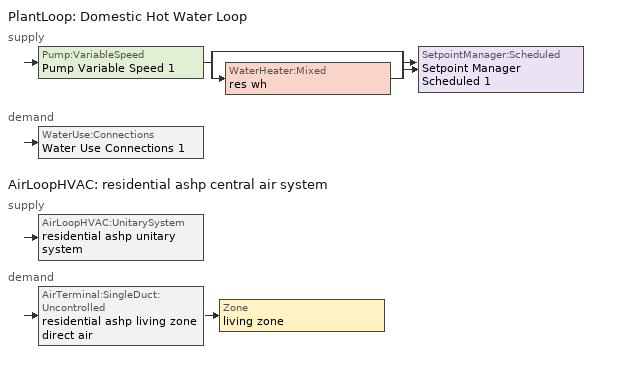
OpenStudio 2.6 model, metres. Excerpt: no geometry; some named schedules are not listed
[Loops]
PlantLoop 'Domestic Hot Water Loop'
 supply: Pump:VariableSpeed 'Pump Variable Speed 1' > split
  | bypass
  | WaterHeater:Mixed 'res wh'
  join > SetpointManager:Scheduled 'Setpoint Manager Scheduled 1'
 demand: WaterUse:Connections 'Water Use Connections 1'
AirLoopHVAC 'residential ashp central air system'
 supply: AirLoopHVAC:UnitarySystem 'residential ashp unitary system'
 demand: AirTerminal:SingleDuct:Uncontrolled 'residential ashp living zone direct air' > Zone 'living zone'
[Sizing:Zone] Zone Cooling Design Supply Air Temperature Input Method=SupplyAirTemperature; Zone Cooling Design Supply Air Temperature {C}=14; Zone Cooling Design Supply Air Temperature Difference {deltaC}=11.11; Zone Heating Design Supply Air Temperature Input Method=SupplyAirTemperature; Zone Heating Design Supply Air Temperature {C}=40; Zone Heating Design Supply Air Temperature Difference {deltaC}=11.11; Zone Cooling Design Supply Air Humidity Ratio {kg-H2O/kg-air}=0.0085; Zone Heating Design Supply Air Humidity Ratio {kg-H2O/kg-air}=0.008; Cooling Design Air Flow Method=DesignDay; Heating Design Air Flow Method=DesignDay; Account for Dedicated Outdoor Air System=No; Dedicated Outdoor Air System Control Strategy=NeutralSupplyAir; Dedicated Outdoor Air Low Setpoint Temperature for Design {C}=autosize; Dedicated Outdoor Air High Setpoint Temperature for Design {C}=autosize
living zone; unfinished attic zone; res ds_1 ret air zone
[Zone equipment]
living zone: residential ashp living zone direct air
[PlantLoop]
Domestic Hot Water Loop: Glycol Concentration=0; Maximum Loop Flow Rate {m3/s}=0.01; Plant Loop Volume {m3}=0.003; Load Distribution Scheme=Optimal
[Sizing:Plant]
Domestic Hot Water Loop: Loop Type=Heating; Design Loop Exit Temperature {C}=52.6667; Loop Design Temperature Difference {deltaC}=5.55556; Sizing Option=NonCoincident; Zone Timesteps in Averaging Window=1; Coincident Sizing Factor Mode=None
[Pump:VariableSpeed]
Pump Variable Speed 1: Rated Flow Rate {m3/s}=0.01; Rated Pump Head {Pa}=1; Rated Power Consumption {W}=0; Motor Efficiency=1; Fraction of Motor Inefficiencies to Fluid Stream=0; Coefficient 1 of the Part Load Performance Curve=0; Coefficient 2 of the Part Load Performance Curve=1; Coefficient 3 of the Part Load Performance Curve=0; Coefficient 4 of the Part Load Performance Curve=0; Pump Control Type=Intermittent; Skin Loss Radiative Fraction=0.5; Design Power Sizing Method=PowerPerFlowPerPressure; Design Electric Power per Unit Flow Rate {W/(m3/s)}=348701.1; Design Shaft Power per Unit Flow Rate per Unit Head {W-s/m3-Pa}=1.28205; Design Minimum Flow Rate Fraction=0
[SetpointManager:Scheduled]
Setpoint Manager Scheduled 1: Control Variable=Temperature; Schedule=dhw temp
[WaterHeater:Mixed]
res wh: Tank Volume {m3}=0.143846; Setpoint Temperature Schedule=WH Setpoint Temp; Deadband Temperature Difference {deltaC}=2; Maximum Temperature Limit {C}=99; Heater Control Type=Cycle; Heater Maximum Capacity {W}=11722.8; Heater Minimum Capacity {W}=0; Heater Fuel Type=NaturalGas; Heater Thermal Efficiency=0.773298; Off Cycle Parasitic Fuel Consumption Rate {W}=0; Off Cycle Parasitic Fuel Type=Electricity; Off Cycle Parasitic Heat Fraction to Tank=0; On Cycle Parasitic Fuel Consumption Rate {W}=0; On Cycle Parasitic Fuel Type=Electricity; On Cycle Parasitic Heat Fraction to Tank=0; Ambient Temperature Indicator=ThermalZone; Ambient Temperature Thermal Zone=living zone; Off Cycle Loss Coefficient to Ambient Temperature {W/K}=4.15693; Off Cycle Loss Fraction to Thermal Zone=0.64; On Cycle Loss Coefficient to Ambient Temperature {W/K}=4.15693; On Cycle Loss Fraction to Thermal Zone=1; Use Side Effectiveness=1; Source Side Effectiveness=1; Use Side Design Flow Rate {m3/s}=autosize; Source Side Design Flow Rate {m3/s}=autosize; Indirect Water Heating Recovery Time {hr}=1.5; Source Side Flow Control Mode=IndirectHeatPrimarySetpoint
[WaterUse:Connections]
Water Use Connections 1: Water Use Equipment Name 1=residential shower; Water Use Equipment Name 2=residential sink; Water Use Equipment Name 3=residential bath; Water Use Equipment Name 4=residential shower dist=0.0; Water Use Equipment Name 5=residential sink dist=0.0; Water Use Equipment Name 6=residential bath dist=0.0; Water Use Equipment Name 7=residential clothes washer; Water Use Equipment Name 8=residential dishwasher
[WaterUse:Equipment:Definition]
Name | Peak Flow Rate {m3/s} | Target Temperature Schedule
residential shower | 0.000274695 | residential shower temperature schedule
residential sink | 0.000212399 | residential sink temperature schedule
residential bath | 0.000429619 | residential bath temperature schedule
residential shower dist=0.0 | 0 | residential shower temperature schedule
residential sink dist=0.0 | 0 | residential sink temperature schedule
residential bath dist=0.0 | 0 | residential bath temperature schedule
residential clothes washer | 0.000697118 | residential clothes washer temperature schedule
residential dishwasher | 6.66818e-05 | residential dishwasher temperature schedule
[OtherEquipment:Definition] Design Level Calculation Method=EquipmentLevel
Name | Design Level {W} | Fraction Latent | Fraction Radiant | Fraction Lost
residential shower | 7899.46 | 0.487197 | 0 | 0
residential sink | 2132.88 | 0.312222 | 0 | 0
residential bath | 6337.27 | 0 | 0 | 0
res ds_1 sup s lk to lv equip; res ds_1 sup lat lk to lv equip; res ds_1 sup d cn to lv equip; res ds_1 sup d cn to ah equip; res ds_1 ret d cn to pl equip; res ds_1 ret d cn to ah equip; res ds_1 sup s lk to ah equip; res ds_1 sup lat lk to ah equip; res ds_1 ret s lk equip; res ds_1 ret lat lk equip | 0
[Coil:Heating:DX:SingleSpeed]
residential ashp heating coil: Availability Schedule=residential heating season; Rated Total Heating Capacity {W}=11991.1; Rated COP {W/W}=3.33368; Rated Air Flow Rate {m3/s}=0.61808; Rated Supply Fan Power Per Volume Flow Rate {W/(m3/s)}=773.391; Total Heating Capacity Function of Temperature Curve=HP_Heat-Cap-fT1; Total Heating Capacity Function of Flow Fraction Curve=HP_Heat-CAP-fFF1; Energy Input Ratio Function of Temperature Curve=HP_Heat-EIR-fT1; Energy Input Ratio Function of Flow Fraction Curve=HP_Heat-EIR-fFF1; Part Load Fraction Correlation Curve=HP_Heat-PLF-fPLR1; Defrost Energy Input Ratio Function of Temperature Curve=DefrostEIR; Minimum Outdoor Dry-Bulb Temperature for Compressor Operation {C}=-17.7778; Maximum Outdoor Dry-Bulb Temperature for Defrost Operation {C}=4.44444; Crankcase Heater Capacity {W}=20; Maximum Outdoor Dry-Bulb Temperature for Crankcase Heater Operation {C}=12.7778; Defrost Strategy=ReverseCycle; Defrost Control=OnDemand; Defrost Time Period Fraction=0.166667; Resistive Defrost Heater Capacity {W}=2000
[Coil:Heating:Electric]
residential ashp supp heater: Availability Schedule=residential heating season; Efficiency=1; Nominal Capacity {W}=20223.2
[Coil:Cooling:DX:SingleSpeed]
residential ashp cooling coil: Availability Schedule=residential cooling season; Rated Total Cooling Capacity {W}=11991.1; Rated Sensible Heat Ratio=0.740612; Rated COP {W/W}=4.07538; Rated Air Flow Rate {m3/s}=0.634332; Rated Evaporator Fan Power Per Volume Flow Rate {W/(m3/s)}=773.391; Total Cooling Capacity Function of Temperature Curve=Cool-Cap-fT1; Total Cooling Capacity Function of Flow Fraction Curve=Cool-Cap-fFF1; Energy Input Ratio Function of Temperature Curve=Cool-EIR-fT1; Energy Input Ratio Function of Flow Fraction Curve=Cool-EIR-fFF1; Part Load Fraction Correlation Curve=Cool-PLF-fPLR1; Nominal Time for Condensate Removal to Begin {s}=1000; Ratio of Initial Moisture Evaporation Rate and Steady State Latent Capacity=1.5; Maximum Cycling Rate {cycles/hr}=3; Latent Capacity Time Constant {s}=45; Condenser Type=AirCooled; Evaporative Condenser Effectiveness=0; Evaporative Condenser Air Flow Rate {m3/s}=Autosize; Evaporative Condenser Pump Rated Power Consumption {W}=Autosize; Crankcase Heater Capacity {W}=0; Maximum Outdoor Dry-Bulb Temperature for Crankcase Heater Operation {C}=0; Basin Heater Capacity {W/K}=0; Basin Heater Setpoint Temperature {C}=10
[Fan:OnOff]
residential ashp supply fan: Availability Schedule=Always On Discrete; Fan Efficiency=0.117562; Pressure Rise {Pa}=124.55; Maximum Flow Rate {m3/s}=0.802977; Motor Efficiency=1; Motor In Airstream Fraction=1; Fan Power Ratio Function of Speed Ratio Curve=Fan On Off Power Curve; Fan Efficiency Ratio Function of Speed Ratio Curve=Fan On Off Efficiency Curve
[AirLoopHVAC:UnitarySystem]
residential ashp unitary system: Control Type=Load; Controlling Zone or Thermostat Location=living zone; Dehumidification Control Type=None; Availability Schedule=Always On Discrete; Supply Fan=residential ashp supply fan; Fan Placement=BlowThrough; Supply Air Fan Operating Mode Schedule=Always Off Discrete; Heating Coil=residential ashp heating coil; DX Heating Coil Sizing Ratio=1; Cooling Coil=residential ashp cooling coil; Use DOAS DX Cooling Coil=No; DOAS DX Cooling Coil Leaving Minimum Air Temperature {C}=2; Latent Load Control=SensibleOnlyLoadControl; Supplemental Heating Coil=residential ashp supp heater; Supply Air Flow Rate Method During Cooling Operation=SupplyAirFlowRate; Supply Air Flow Rate During Cooling Operation {m3/s}=0.802973; Supply Air Flow Rate Method During Heating Operation=SupplyAirFlowRate; Supply Air Flow Rate During Heating Operation {m3/s}=0.609082; Supply Air Flow Rate When No Cooling or Heating is Required {m3/s}=0; Maximum Supply Air Temperature {C}=76.6667; Maximum Outdoor Dry-Bulb Temperature for Supplemental Heater Operation {C}=4.44444; Maximum Cycling Rate {cycles/hr}=2.5; Heat Pump Time Constant {s}=60; Fraction of On-Cycle Power Use=0.01; Heat Pump Fan Delay Time {s}=60; Ancilliary On-Cycle Electric Power {W}=0; Ancilliary Off-Cycle Electric Power {W}=0
[AirLoopHVAC]
residential ashp central air system: Availability Schedule=Always On Discrete; Design Supply Air Flow Rate {m3/s}=0.802973
[Sizing:System]
residential ashp central air system: Type of Load to Size On=Sensible; Design Outdoor Air Flow Rate {m3/s}=Autosize; Minimum System Air Flow Ratio=0.3; Preheat Design Temperature {C}=7; Preheat Design Humidity Ratio {kg-H2O/kg-Air}=0.008; Precool Design Temperature {C}=12.8; Precool Design Humidity Ratio {kg-H2O/kg-Air}=0.008; Central Cooling Design Supply Air Temperature {C}=12.8; Central Heating Design Supply Air Temperature {C}=16.7; Sizing Option=NonCoincident; 100% Outdoor Air in Cooling=Yes; 100% Outdoor Air in Heating=Yes; Central Cooling Design Supply Air Humidity Ratio {kg-H2O/kg-Air}=0.0085; Central Heating Design Supply Air Humidity Ratio {kg-H2O/kg-Air}=0.008; Cooling Design Air Flow Method=DesignDay; Cooling Design Air Flow Rate {m3/s}=0; Heating Design Air Flow Method=DesignDay; Heating Design Air Flow Rate {m3/s}=0; System Outdoor Air Method=ZoneSum; Zone Maximum Outdoor Air Fraction=1; Cooling Supply Air Flow Rate Per Floor Area {m3/s-m2}=0.00996765; Cooling Fraction of Autosized Cooling Supply Air Flow Rate=1; Cooling Supply Air Flow Rate Per Unit Cooling Capacity {m3/s-W}=3.94755e-05; Heating Supply Air Flow Rate Per Floor Area {m3/s-m2}=0.00996765; Heating Fraction of Autosized Heating Supply Air Flow Rate=1; Heating Fraction of Autosized Cooling Supply Air Flow Rate=1; Heating Supply Air Flow Rate Per Unit Heating Capacity {m3/s-W}=3.15882e-05; Cooling Design Capacity Method=CoolingDesignCapacity; Cooling Design Capacity {W}=autosize; Cooling Design Capacity Per Floor Area {W/m2}=234.7; Fraction of Autosized Cooling Design Capacity=1; Heating Design Capacity Method=HeatingDesignCapacity; Heating Design Capacity {W}=autosize; Heating Design Capacity Per Floor Area {W/m2}=157; Fraction of Autosized Heating Design Capacity=1; Central Cooling Capacity Control Method=OnOff
[AirTerminal:SingleDuct:Uncontrolled]
residential ashp living zone direct air: Availability Schedule=Always On Discrete; Maximum Air Flow Rate {m3/s}=0.802973
[ElectricEquipment:Definition] Design Level Calculation Method=EquipmentLevel
Name | Design Level {W} | Fraction Latent | Fraction Radiant | Fraction Lost
residential clothes washer | 7800.9 | 0 | 0.48 | 0.2
residential dishwasher | 8743.86 | 0.15 | 0.36 | 0.25
res infil_1 house fan; res infil_1 range fan; res infil_1 bath fan | 0 | 0 | 0 | 1
[EnergyManagementSystem:Sensor]
Name | Output Variable or Output Meter | Output Variable or Output Meter Index Key
res_nv_pb_s | Site Outdoor Air Barometric Pressure
res_af_vw_s | Site Wind Speed
res_nv_wt_s | Site Outdoor Air Humidity Ratio
res_af_1_tin_s | Zone Mean Air Temperature | living zone
res_af_1_tt_s | Zone Outdoor Air Drybulb Temperature | living zone
res_nv_1_nva_s | Schedule Value | res nv_1 avail schedule
res_nv_1_sp_s | Schedule Value | res nv_1 temp schedule
res_ds_1_win_s | Zone Mean Air Humidity Ratio | living zone
res_ds_1_ah_mfr_s | System Node Mass Flow Rate | Node 17
res_ds_1_fan_rtf_s | Fan Runtime Fraction | residential ashp supply fan
res_ds_1_ah_vfr_s | System Node Current Density Volume Flow Rate | Node 17
res_ds_1_ah_tt_s | System Node Temperature | Node 17
res_ds_1_ra_t_s | System Node Temperature | Node 20
res_ds_1_ah_wt_s | System Node Humidity Ratio | Node 17
res_ds_1_ra_w_s | System Node Humidity Ratio | Node 20
res_ds_1_ah_t_s | Zone Air Temperature | unfinished attic zone
res_ds_1_ah_w_s | Zone Mean Air Humidity Ratio | unfinished attic zone
res_infil_1_range_sch_s | Schedule Value | res mv_1 range exhaust schedule
res_infil_1_bath_sch_s | Schedule Value | res mv_1 bath exhaust schedule
res_infil_1_dryer_sch_s | Schedule Value | res mv_1 dryer exhaust schedule
res_infil_1_wh_sch_s | Schedule Value | Always On Discrete
[EnergyManagementSystem:Actuator]
Name | Actuated Component | Actuated Component Type | Actuated Component Control Type
res_nv_1_flow_act | res nv_1 flow | Zone Infiltration | Air Exchange Flow Rate
res_ds_1_sup_s_lk_to_lv_equip_act | res ds_1 sup s lk to lv equip | OtherEquipment | Power Level
res_ds_1_sup_lat_lk_to_lv_equip_act | res ds_1 sup lat lk to lv equip | OtherEquipment | Power Level
res_ds_1_sup_d_cn_to_lv_equip_act | res ds_1 sup d cn to lv equip | OtherEquipment | Power Level
res_ds_1_sup_d_cn_to_ah_equip_act | res ds_1 sup d cn to ah equip | OtherEquipment | Power Level
res_ds_1_ret_d_cn_to_pl_equip_act | res ds_1 ret d cn to pl equip | OtherEquipment | Power Level
res_ds_1_ret_d_cn_to_ah_equip_act | res ds_1 ret d cn to ah equip | OtherEquipment | Power Level
res_ds_1_sup_s_lk_to_ah_equip_act | res ds_1 sup s lk to ah equip | OtherEquipment | Power Level
res_ds_1_sup_lat_lk_to_ah_equip_act | res ds_1 sup lat lk to ah equip | OtherEquipment | Power Level
res_ds_1_ret_s_lk_equip_act | res ds_1 ret s lk equip | OtherEquipment | Power Level
res_ds_1_ret_lat_lk_equip_act | res ds_1 ret lat lk equip | OtherEquipment | Power Level
res_ds_1_ah_to_liv_mix_act | res ds_1 ah to liv mix | ZoneMixing | Air Exchange Flow Rate
res_ds_1_liv_to_ah_mix_act | res ds_1 liv to ah mix | ZoneMixing | Air Exchange Flow Rate
res_infil_1_house_fan_act | res infil_1 house fan | ElectricEquipment | Electric Power Level
res_infil_1_range_fan_act | res infil_1 range fan | ElectricEquipment | Electric Power Level
res_infil_1_bath_fan_act | res infil_1 bath fan | ElectricEquipment | Electric Power Level
res_infil_1_flow_act | res infil_1 flow | Zone Infiltration | Air Exchange Flow Rate
[EnergyManagementSystem:Program]
res_nv_1_program: Set Tdiff = res_af_1_tin_s-res_af_1_tt_s; Set dT = (@Abs Tdiff); Set pt = (@RhFnTdbWPb res_af_1_tt_s res_nv_wt_s res_nv_pb_s); Set NVA = 14055.036266469195; Set Cs = 0.00017926040778923255; Set Cw = 8.70903777141566e-05; Set MNV = 2.5170530303999974; Set MHR = 0.0115; Set MRH = 0.7; Set temp1 = (res_nv_1_nva_s*NVA); Set SGNV = temp1*((((Cs*dT)+(Cw*(res_af_vw_s^2)))^0.5)/1000); If (res_nv_wt_s<MHR) && (pt<MRH) && (res_af_1_tin_s>res_nv_1_sp_s); Set temp2 = (res_af_1_tin_s-res_nv_1_sp_s); Set NVadj1 = temp2/(res_af_1_tin_s-res_af_1_tt_s); Set NVadj2 = (@Min NVadj1 1); Set NVadj3 = (@Max NVadj2 0); Set NVadj = SGNV*NVadj3; Set res_nv_1_flow_act = (@Min NVadj MNV); Else; Set res_nv_1_flow_act = 0; EndIf
res_ds_1_program: Set res_ds_1_ah_mfr = res_ds_1_ah_mfr_s; Set res_ds_1_fan_rtf = res_ds_1_fan_rtf_s; Set res_ds_1_ah_vfr = res_ds_1_ah_vfr_s; Set res_ds_1_ah_tt = res_ds_1_ah_tt_s; Set res_ds_1_ah_wt = res_ds_1_ah_wt_s; Set res_ds_1_ra_t = res_ds_1_ra_t_s; Set res_ds_1_ra_w = res_ds_1_ra_w_s; Set res_ds_1_ah_t = res_ds_1_ah_t_s; Set res_ds_1_ah_w = res_ds_1_ah_w_s; Run res_ds_1_lk_subrout; Set res_ds_1_sup_s_lk_to_lv_equip_act = res_ds_1_sup_s_lk_to_lv; Set res_ds_1_sup_lat_lk_to_lv_equip_act = res_ds_1_sup_lat_lk_to_lv; Set res_ds_1_sup_d_cn_to_lv_equip_act = res_ds_1_sup_d_cn_to_lv; Set res_ds_1_sup_d_cn_to_ah_equip_act = res_ds_1_sup_d_cn_to_ah; Set res_ds_1_sup_s_lk_to_ah_equip_act = res_ds_1_sup_s_lk_to_ah; Set res_ds_1_sup_lat_lk_to_ah_equip_act = res_ds_1_sup_lat_lk_to_ah; Set res_ds_1_ret_s_lk_equip_act = res_ds_1_ret_s_lk; Set res_ds_1_ret_lat_lk_equip_act = res_ds_1_ret_lat_lk; Set res_ds_1_ret_d_cn_to_pl_equip_act = res_ds_1_ret_d_cn_to_pl; Set res_ds_1_ret_d_cn_to_ah_equip_act = res_ds_1_ret_d_cn_to_ah; Set res_ds_1_liv_to_ah_mix_act = res_ds_1_ah_to_liv; Set res_ds_1_liv_to_ah_mix_act = res_ds_1_liv_to_ah
res_infil_1_program: Set p_m = 0.14; Set p_s = 0.22; Set s_m = 270; Set s_s = 370; Set z_m = 9.99744; Set z_s = 4.8768; Set f_t = (((s_m/z_m)^p_m)*((z_s/s_s)^p_s)); Set Tdiff = res_af_1_tin_s-res_af_1_tt_s; Set dT = @Abs Tdiff; Set c = 0.0697; Set Cs = 0.0749; Set Cw = 0.1406; Set n = 0.67; Set sft = (f_t*0.5); Set temp1 = ((c*Cw)*((sft*res_af_vw_s)^(2*n)))^2; Set Qn = (((c*Cs*(dT^n))^2)+temp1)^0.5; Set Tdiff = res_af_1_tin_s-res_af_1_tt_s; Set dT = @Abs Tdiff; Set QWHV = res_infil_1_wh_sch_s*0.0236; Set Qrange = res_infil_1_range_sch_s*0.0472; Set Qdryer = res_infil_1_dryer_sch_s*0.0472; Set Qbath = res_infil_1_bath_sch_s*0.0472; Set QhpwhOut = 0; Set QhpwhIn = 0; Set QductsOut = res_ds_1_lk_ret_fan_equiv; Set QductsIn = res_ds_1_lk_sup_fan_equiv; Set Qout = QWHV+Qrange+Qbath+Qdryer+QhpwhOut+QductsOut; Set Qin = QhpwhIn+QductsIn; Set Qu = (@Abs (Qout-Qin)); Set Qb = (@Min Qout Qin); Set faneff_wh = 0.9438948864000002; Set res_infil_1_house_fan_act = (QWHV*300)/faneff_wh; Set faneff_sp = 0.4719474432000001; Set res_infil_1_range_fan_act = (Qrange*300)/faneff_sp; Set res_infil_1_bath_fan_act = (Qbath*300)/faneff_sp; Set Q_acctd_for_elsewhere = QhpwhOut+QhpwhIn+QductsOut+QductsIn; Set res_infil_1_flow_act = (((Qu^2)+(Qn^2))^0.5)-Q_acctd_for_elsewhere; Set res_infil_1_flow_act = (@Max res_infil_1_flow_act 0)
[AirLoopHVAC:ReturnPlenum]
Air Loop HVAC Return Plenum 1: ThermalZone=res ds_1 ret air zone
[EnergyManagementSystem:Subroutine]
res_ds_1_lk_subrout: Set f_sup = 0.13696338696303695; Set f_ret = 0.10009990009990012; Set f_OA = 0.03686348686313683; Set oafrate = f_OA * res_ds_1_ah_vfr; Set suplkfrate = f_sup * res_ds_1_ah_vfr; Set retlkfrate = f_ret * res_ds_1_ah_vfr; Set res_ds_1_ah_to_liv = (@Abs (suplkfrate-retlkfrate-oafrate)); Set res_ds_1_liv_to_ah = 0; Set res_ds_1_lk_sup_fan_equiv = 0; Set res_ds_1_lk_ret_fan_equiv = oafrate; If res_ds_1_ah_mfr>0; Set h_SA = (@HFnTdbW res_ds_1_ah_tt res_ds_1_ah_wt); Set h_AHZone = (@HFnTdbW res_ds_1_ah_t res_ds_1_ah_w); Set h_RA = (@HFnTdbW res_ds_1_ra_t res_ds_1_ra_w); Set h_fg = (@HfgAirFnWTdb res_ds_1_ah_wt res_ds_1_ah_tt); Set SALeakageQtot = f_sup * res_ds_1_ah_mfr*(h_RA - h_SA); Set temp1 = h_fg*(res_ds_1_ra_w-res_ds_1_ah_wt); Set res_ds_1_sup_lat_lk_to_lv = f_sup*res_ds_1_ah_mfr*temp1; Set res_ds_1_sup_s_lk_to_lv = SALeakageQtot-res_ds_1_sup_lat_lk_to_lv; Set eTm = (res_ds_1_fan_rtf/(res_ds_1_ah_mfr*1006.0))*80.676; Set eTm = 0-eTm; Set temp4 = res_ds_1_ah_t; Set tsup = temp4+((res_ds_1_ah_tt-res_ds_1_ah_t)*(@Exp eTm)); Set temp5 = tsup-res_ds_1_ah_tt; Set res_ds_1_sup_d_cn_to_lv = res_ds_1_ah_mfr*1006.0*temp5; Set res_ds_1_sup_d_cn_to_ah = 0-res_ds_1_sup_d_cn_to_lv; Set eTm = (res_ds_1_fan_rtf/(res_ds_1_ah_mfr*1006.0))*74.471; Set eTm = 0-eTm; Set temp6 = res_ds_1_ah_t; Set tret = temp6+((res_ds_1_ra_t-res_ds_1_ah_t)*(@Exp eTm)); Set temp7 = tret-res_ds_1_ra_t; Set res_ds_1_ret_d_cn_to_pl = res_ds_1_ah_mfr*1006.0*temp7; Set res_ds_1_ret_d_cn_to_ah = 0-res_ds_1_ret_d_cn_to_pl; Set res_ds_1_ret_lat_lk = 0; Set temp2 = (res_ds_1_ah_t-res_ds_1_ra_t); Set res_ds_1_ret_s_lk = f_ret*res_ds_1_ah_mfr*1006.0*temp2; Set QtotLeakToAHZn = f_sup*res_ds_1_ah_mfr*(h_SA-h_AHZone); Set temp3 = (res_ds_1_ah_wt-res_ds_1_ah_w); Set res_ds_1_sup_lat_lk_to_ah = f_sup*res_ds_1_ah_mfr*h_fg*temp3; Set res_ds_1_sup_s_lk_to_ah = QtotLeakToAHZn-res_ds_1_sup_lat_lk_to_ah; Else; Set res_ds_1_sup_lat_lk_to_lv = 0; Set res_ds_1_sup_s_lk_to_lv = 0; Set res_ds_1_sup_d_cn_to_lv = 0; Set res_ds_1_sup_d_cn_to_ah = 0; Set res_ds_1_ret_d_cn_to_pl = 0; Set res_ds_1_ret_d_cn_to_ah = 0; Set res_ds_1_ret_lat_lk = 0; Set res_ds_1_ret_s_lk = 0; Set res_ds_1_sup_lat_lk_to_ah = 0; Set res_ds_1_sup_s_lk_to_ah = 0; EndIf
[EnergyManagementSystem:ProgramCallingManager]
res af_1 program calling manager: BeginTimestepBeforePredictor; res_infil_1_program; res_nv_1_program
res ds_1 program calling manager: EndOfSystemTimestepAfterHVACReporting; res_ds_1_program
[ElectricLoadCenter:Distribution]
residential photovoltaics elec load center dist: Inverter=residential photovoltaics inverter
[Generator:PVWatts]
residential photovoltaics generator: DC System Capacity {W}=2500; Module Type=Standard; System Losses=0.14; Tilt Angle {deg}=26.5651; Azimuth Angle {deg}=180
[ElectricLoadCenter:Inverter:PVWatts]
residential photovoltaics inverter: Inverter Efficiency=0.96
[Schedule:Ruleset]
Name | Default Day Schedule
residential heating season | Schedule Day 8
residential cooling season | Schedule Day 11
res nv_1 temp schedule | Schedule Day 19
res nv_1 avail schedule | Schedule Day 20
res mv_1 range exhaust schedule | Schedule Day 21
res mv_1 bath exhaust schedule | Schedule Day 22
res mv_1 dryer exhaust schedule | Schedule Day 23
[Schedule:Day]
Schedule Day 8; Schedule Day 11; Schedule Day 19; Schedule Day 20; Schedule Day 21; Schedule Day 22; Schedule Day 23: 24, 0, 0
residential heating season allday1; residential heating season allday2; residential heating season allday3; residential heating season allday4; residential heating season allday5; residential heating season allday6; residential heating season allday7; residential heating season allday8; residential heating season allday9; residential heating season allday10; residential heating season allday11; residential heating season allday12; residential cooling season allday1; residential cooling season allday2; residential cooling season allday3; residential cooling season allday4; residential cooling season allday5; residential cooling season allday6; residential cooling season allday7; residential cooling season allday8; residential cooling season allday9; residential cooling season allday10; residential cooling season allday11; residential cooling season allday12: 24, 0, 1
[Schedule:Rule] Apply Monday=Yes; Apply Wednesday=Yes; Apply Friday=Yes
residential heating season allday ruleset1: Schedule Ruleset=residential heating season; Rule Order=11; Day Schedule=residential heating season allday1; Apply Sunday=Yes; Apply Tuesday=Yes; Apply Thursday=Yes; Apply Saturday=Yes; Date Specification Type=DateRange; Start Month=1; Start Day=1; End Month=1; End Day=31
residential heating season allday ruleset2: Schedule Ruleset=residential heating season; Rule Order=10; Day Schedule=residential heating season allday2; Apply Sunday=Yes; Apply Tuesday=Yes; Apply Thursday=Yes; Apply Saturday=Yes; Date Specification Type=DateRange; Start Month=2; Start Day=1; End Month=2; End Day=28
residential heating season allday ruleset3: Schedule Ruleset=residential heating season; Rule Order=9; Day Schedule=residential heating season allday3; Apply Sunday=Yes; Apply Tuesday=Yes; Apply Thursday=Yes; Apply Saturday=Yes; Date Specification Type=DateRange; Start Month=3; Start Day=1; End Month=3; End Day=31
residential heating season allday ruleset4: Schedule Ruleset=residential heating season; Rule Order=8; Day Schedule=residential heating season allday4; Apply Sunday=Yes; Apply Tuesday=Yes; Apply Thursday=Yes; Apply Saturday=Yes; Date Specification Type=DateRange; Start Month=4; Start Day=1; End Month=4; End Day=30
residential heating season allday ruleset5: Schedule Ruleset=residential heating season; Rule Order=7; Day Schedule=residential heating season allday5; Apply Sunday=Yes; Apply Tuesday=Yes; Apply Thursday=Yes; Apply Saturday=Yes; Date Specification Type=DateRange; Start Month=5; Start Day=1; End Month=5; End Day=31
residential heating season allday ruleset6: Schedule Ruleset=residential heating season; Rule Order=6; Day Schedule=residential heating season allday6; Apply Sunday=Yes; Apply Tuesday=Yes; Apply Thursday=Yes; Apply Saturday=Yes; Date Specification Type=DateRange; Start Month=6; Start Day=1; End Month=6; End Day=30
residential heating season allday ruleset7: Schedule Ruleset=residential heating season; Rule Order=5; Day Schedule=residential heating season allday7; Apply Sunday=Yes; Apply Tuesday=Yes; Apply Thursday=Yes; Apply Saturday=Yes; Date Specification Type=DateRange; Start Month=7; Start Day=1; End Month=7; End Day=31
residential heating season allday ruleset8: Schedule Ruleset=residential heating season; Rule Order=4; Day Schedule=residential heating season allday8; Apply Sunday=Yes; Apply Tuesday=Yes; Apply Thursday=Yes; Apply Saturday=Yes; Date Specification Type=DateRange; Start Month=8; Start Day=1; End Month=8; End Day=31
residential heating season allday ruleset9: Schedule Ruleset=residential heating season; Rule Order=3; Day Schedule=residential heating season allday9; Apply Sunday=Yes; Apply Tuesday=Yes; Apply Thursday=Yes; Apply Saturday=Yes; Date Specification Type=DateRange; Start Month=9; Start Day=1; End Month=9; End Day=30
residential heating season allday ruleset10: Schedule Ruleset=residential heating season; Rule Order=2; Day Schedule=residential heating season allday10; Apply Sunday=Yes; Apply Tuesday=Yes; Apply Thursday=Yes; Apply Saturday=Yes; Date Specification Type=DateRange; Start Month=10; Start Day=1; End Month=10; End Day=31
residential heating season allday ruleset11: Schedule Ruleset=residential heating season; Rule Order=1; Day Schedule=residential heating season allday11; Apply Sunday=Yes; Apply Tuesday=Yes; Apply Thursday=Yes; Apply Saturday=Yes; Date Specification Type=DateRange; Start Month=11; Start Day=1; End Month=11; End Day=30
residential heating season allday ruleset12: Schedule Ruleset=residential heating season; Rule Order=0; Day Schedule=residential heating season allday12; Apply Sunday=Yes; Apply Tuesday=Yes; Apply Thursday=Yes; Apply Saturday=Yes; Date Specification Type=DateRange; Start Month=12; Start Day=1; End Month=12; End Day=31
residential cooling season allday ruleset1: Schedule Ruleset=residential cooling season; Rule Order=11; Day Schedule=residential cooling season allday1; Apply Sunday=Yes; Apply Tuesday=Yes; Apply Thursday=Yes; Apply Saturday=Yes; Date Specification Type=DateRange; Start Month=1; Start Day=1; End Month=1; End Day=31
residential cooling season allday ruleset2: Schedule Ruleset=residential cooling season; Rule Order=10; Day Schedule=residential cooling season allday2; Apply Sunday=Yes; Apply Tuesday=Yes; Apply Thursday=Yes; Apply Saturday=Yes; Date Specification Type=DateRange; Start Month=2; Start Day=1; End Month=2; End Day=28
residential cooling season allday ruleset3: Schedule Ruleset=residential cooling season; Rule Order=9; Day Schedule=residential cooling season allday3; Apply Sunday=Yes; Apply Tuesday=Yes; Apply Thursday=Yes; Apply Saturday=Yes; Date Specification Type=DateRange; Start Month=3; Start Day=1; End Month=3; End Day=31
residential cooling season allday ruleset4: Schedule Ruleset=residential cooling season; Rule Order=8; Day Schedule=residential cooling season allday4; Apply Sunday=Yes; Apply Tuesday=Yes; Apply Thursday=Yes; Apply Saturday=Yes; Date Specification Type=DateRange; Start Month=4; Start Day=1; End Month=4; End Day=30
residential cooling season allday ruleset5: Schedule Ruleset=residential cooling season; Rule Order=7; Day Schedule=residential cooling season allday5; Apply Sunday=Yes; Apply Tuesday=Yes; Apply Thursday=Yes; Apply Saturday=Yes; Date Specification Type=DateRange; Start Month=5; Start Day=1; End Month=5; End Day=31
residential cooling season allday ruleset6: Schedule Ruleset=residential cooling season; Rule Order=6; Day Schedule=residential cooling season allday6; Apply Sunday=Yes; Apply Tuesday=Yes; Apply Thursday=Yes; Apply Saturday=Yes; Date Specification Type=DateRange; Start Month=6; Start Day=1; End Month=6; End Day=30
residential cooling season allday ruleset7: Schedule Ruleset=residential cooling season; Rule Order=5; Day Schedule=residential cooling season allday7; Apply Sunday=Yes; Apply Tuesday=Yes; Apply Thursday=Yes; Apply Saturday=Yes; Date Specification Type=DateRange; Start Month=7; Start Day=1; End Month=7; End Day=31
residential cooling season allday ruleset8: Schedule Ruleset=residential cooling season; Rule Order=4; Day Schedule=residential cooling season allday8; Apply Sunday=Yes; Apply Tuesday=Yes; Apply Thursday=Yes; Apply Saturday=Yes; Date Specification Type=DateRange; Start Month=8; Start Day=1; End Month=8; End Day=31
residential cooling season allday ruleset9: Schedule Ruleset=residential cooling season; Rule Order=3; Day Schedule=residential cooling season allday9; Apply Sunday=Yes; Apply Tuesday=Yes; Apply Thursday=Yes; Apply Saturday=Yes; Date Specification Type=DateRange; Start Month=9; Start Day=1; End Month=9; End Day=30
residential cooling season allday ruleset10: Schedule Ruleset=residential cooling season; Rule Order=2; Day Schedule=residential cooling season allday10; Apply Sunday=Yes; Apply Tuesday=Yes; Apply Thursday=Yes; Apply Saturday=Yes; Date Specification Type=DateRange; Start Month=10; Start Day=1; End Month=10; End Day=31
residential cooling season allday ruleset11: Schedule Ruleset=residential cooling season; Rule Order=1; Day Schedule=residential cooling season allday11; Apply Sunday=Yes; Apply Tuesday=Yes; Apply Thursday=Yes; Apply Saturday=Yes; Date Specification Type=DateRange; Start Month=11; Start Day=1; End Month=11; End Day=30
residential cooling season allday ruleset12: Schedule Ruleset=residential cooling season; Rule Order=0; Day Schedule=residential cooling season allday12; Apply Sunday=Yes; Apply Tuesday=Yes; Apply Thursday=Yes; Apply Saturday=Yes; Date Specification Type=DateRange; Start Month=12; Start Day=1; End Month=12; End Day=31
res nv_1 temp schedule allday ruleset1: Schedule Ruleset=res nv_1 temp schedule; Rule Order=11; Day Schedule=res nv_1 temp schedule allday1; Apply Sunday=Yes; Apply Tuesday=Yes; Apply Thursday=Yes; Apply Saturday=Yes; Date Specification Type=DateRange; Start Month=1; Start Day=1; End Month=1; End Day=31
res nv_1 temp schedule allday ruleset2: Schedule Ruleset=res nv_1 temp schedule; Rule Order=10; Day Schedule=res nv_1 temp schedule allday2; Apply Sunday=Yes; Apply Tuesday=Yes; Apply Thursday=Yes; Apply Saturday=Yes; Date Specification Type=DateRange; Start Month=2; Start Day=1; End Month=2; End Day=28
res nv_1 temp schedule allday ruleset3: Schedule Ruleset=res nv_1 temp schedule; Rule Order=9; Day Schedule=res nv_1 temp schedule allday3; Apply Sunday=Yes; Apply Tuesday=Yes; Apply Thursday=Yes; Apply Saturday=Yes; Date Specification Type=DateRange; Start Month=3; Start Day=1; End Month=3; End Day=31
res nv_1 temp schedule allday ruleset4: Schedule Ruleset=res nv_1 temp schedule; Rule Order=8; Day Schedule=res nv_1 temp schedule allday4; Apply Sunday=Yes; Apply Tuesday=Yes; Apply Thursday=Yes; Apply Saturday=Yes; Date Specification Type=DateRange; Start Month=4; Start Day=1; End Month=4; End Day=30
res nv_1 temp schedule allday ruleset5: Schedule Ruleset=res nv_1 temp schedule; Rule Order=7; Day Schedule=res nv_1 temp schedule allday5; Apply Sunday=Yes; Apply Tuesday=Yes; Apply Thursday=Yes; Apply Saturday=Yes; Date Specification Type=DateRange; Start Month=5; Start Day=1; End Month=5; End Day=31
res nv_1 temp schedule allday ruleset6: Schedule Ruleset=res nv_1 temp schedule; Rule Order=6; Day Schedule=res nv_1 temp schedule allday6; Apply Sunday=Yes; Apply Tuesday=Yes; Apply Thursday=Yes; Apply Saturday=Yes; Date Specification Type=DateRange; Start Month=6; Start Day=1; End Month=6; End Day=30
res nv_1 temp schedule allday ruleset7: Schedule Ruleset=res nv_1 temp schedule; Rule Order=5; Day Schedule=res nv_1 temp schedule allday7; Apply Sunday=Yes; Apply Tuesday=Yes; Apply Thursday=Yes; Apply Saturday=Yes; Date Specification Type=DateRange; Start Month=7; Start Day=1; End Month=7; End Day=31
res nv_1 temp schedule allday ruleset8: Schedule Ruleset=res nv_1 temp schedule; Rule Order=4; Day Schedule=res nv_1 temp schedule allday8; Apply Sunday=Yes; Apply Tuesday=Yes; Apply Thursday=Yes; Apply Saturday=Yes; Date Specification Type=DateRange; Start Month=8; Start Day=1; End Month=8; End Day=31
res nv_1 temp schedule allday ruleset9: Schedule Ruleset=res nv_1 temp schedule; Rule Order=3; Day Schedule=res nv_1 temp schedule allday9; Apply Sunday=Yes; Apply Tuesday=Yes; Apply Thursday=Yes; Apply Saturday=Yes; Date Specification Type=DateRange; Start Month=9; Start Day=1; End Month=9; End Day=30
res nv_1 temp schedule allday ruleset10: Schedule Ruleset=res nv_1 temp schedule; Rule Order=2; Day Schedule=res nv_1 temp schedule allday10; Apply Sunday=Yes; Apply Tuesday=Yes; Apply Thursday=Yes; Apply Saturday=Yes; Date Specification Type=DateRange; Start Month=10; Start Day=1; End Month=10; End Day=31
res nv_1 temp schedule allday ruleset11: Schedule Ruleset=res nv_1 temp schedule; Rule Order=1; Day Schedule=res nv_1 temp schedule allday11; Apply Sunday=Yes; Apply Tuesday=Yes; Apply Thursday=Yes; Apply Saturday=Yes; Date Specification Type=DateRange; Start Month=11; Start Day=1; End Month=11; End Day=30
res nv_1 temp schedule allday ruleset12: Schedule Ruleset=res nv_1 temp schedule; Rule Order=0; Day Schedule=res nv_1 temp schedule allday12; Apply Sunday=Yes; Apply Tuesday=Yes; Apply Thursday=Yes; Apply Saturday=Yes; Date Specification Type=DateRange; Start Month=12; Start Day=1; End Month=12; End Day=31
res nv_1 availability schedule allday ruleset1 on: Schedule Ruleset=res nv_1 avail schedule; Rule Order=11; Day Schedule=res nv_1 availability schedule allday1 on; Date Specification Type=DateRange; Start Month=1; Start Day=1; End Month=1; End Day=31
res nv_1 availability schedule allday ruleset2 on: Schedule Ruleset=res nv_1 avail schedule; Rule Order=10; Day Schedule=res nv_1 availability schedule allday1 on 1; Date Specification Type=DateRange; Start Month=2; Start Day=1; End Month=2; End Day=28
res nv_1 availability schedule allday ruleset3 on: Schedule Ruleset=res nv_1 avail schedule; Rule Order=9; Day Schedule=res nv_1 availability schedule allday1 on 2; Date Specification Type=DateRange; Start Month=3; Start Day=1; End Month=3; End Day=31
res nv_1 availability schedule allday ruleset4 on: Schedule Ruleset=res nv_1 avail schedule; Rule Order=8; Day Schedule=res nv_1 availability schedule allday1 on 3; Date Specification Type=DateRange; Start Month=4; Start Day=1; End Month=4; End Day=30
res nv_1 availability schedule allday ruleset5 on: Schedule Ruleset=res nv_1 avail schedule; Rule Order=7; Day Schedule=res nv_1 availability schedule allday1 on 4; Date Specification Type=DateRange; Start Month=5; Start Day=1; End Month=5; End Day=31
res nv_1 availability schedule allday ruleset6 on: Schedule Ruleset=res nv_1 avail schedule; Rule Order=6; Day Schedule=res nv_1 availability schedule allday1 on 5; Date Specification Type=DateRange; Start Month=6; Start Day=1; End Month=6; End Day=30
res nv_1 availability schedule allday ruleset7 on: Schedule Ruleset=res nv_1 avail schedule; Rule Order=5; Day Schedule=res nv_1 availability schedule allday1 on 6; Date Specification Type=DateRange; Start Month=7; Start Day=1; End Month=7; End Day=31
res nv_1 availability schedule allday ruleset8 on: Schedule Ruleset=res nv_1 avail schedule; Rule Order=4; Day Schedule=res nv_1 availability schedule allday1 on 7; Date Specification Type=DateRange; Start Month=8; Start Day=1; End Month=8; End Day=31
res nv_1 availability schedule allday ruleset9 on: Schedule Ruleset=res nv_1 avail schedule; Rule Order=3; Day Schedule=res nv_1 availability schedule allday1 on 8; Date Specification Type=DateRange; Start Month=9; Start Day=1; End Month=9; End Day=30
res nv_1 availability schedule allday ruleset10 on: Schedule Ruleset=res nv_1 avail schedule; Rule Order=2; Day Schedule=res nv_1 availability schedule allday1 on 9; Date Specification Type=DateRange; Start Month=10; Start Day=1; End Month=10; End Day=31
res nv_1 availability schedule allday ruleset11 on: Schedule Ruleset=res nv_1 avail schedule; Rule Order=1; Day Schedule=res nv_1 availability schedule allday1 on 10; Date Specification Type=DateRange; Start Month=11; Start Day=1; End Month=11; End Day=30
res nv_1 availability schedule allday ruleset12 on: Schedule Ruleset=res nv_1 avail schedule; Rule Order=0; Day Schedule=res nv_1 availability schedule allday1 on 11; Date Specification Type=DateRange; Start Month=12; Start Day=1; End Month=12; End Day=31
res mv_1 range exhaust schedule allday ruleset1: Schedule Ruleset=res mv_1 range exhaust schedule; Rule Order=11; Day Schedule=res mv_1 range exhaust schedule allday1; Apply Sunday=Yes; Apply Tuesday=Yes; Apply Thursday=Yes; Apply Saturday=Yes; Date Specification Type=DateRange; Start Month=1; Start Day=1; End Month=1; End Day=31
res mv_1 range exhaust schedule allday ruleset2: Schedule Ruleset=res mv_1 range exhaust schedule; Rule Order=10; Day Schedule=res mv_1 range exhaust schedule allday2; Apply Sunday=Yes; Apply Tuesday=Yes; Apply Thursday=Yes; Apply Saturday=Yes; Date Specification Type=DateRange; Start Month=2; Start Day=1; End Month=2; End Day=28
res mv_1 range exhaust schedule allday ruleset3: Schedule Ruleset=res mv_1 range exhaust schedule; Rule Order=9; Day Schedule=res mv_1 range exhaust schedule allday3; Apply Sunday=Yes; Apply Tuesday=Yes; Apply Thursday=Yes; Apply Saturday=Yes; Date Specification Type=DateRange; Start Month=3; Start Day=1; End Month=3; End Day=31
res mv_1 range exhaust schedule allday ruleset4: Schedule Ruleset=res mv_1 range exhaust schedule; Rule Order=8; Day Schedule=res mv_1 range exhaust schedule allday4; Apply Sunday=Yes; Apply Tuesday=Yes; Apply Thursday=Yes; Apply Saturday=Yes; Date Specification Type=DateRange; Start Month=4; Start Day=1; End Month=4; End Day=30
res mv_1 range exhaust schedule allday ruleset5: Schedule Ruleset=res mv_1 range exhaust schedule; Rule Order=7; Day Schedule=res mv_1 range exhaust schedule allday5; Apply Sunday=Yes; Apply Tuesday=Yes; Apply Thursday=Yes; Apply Saturday=Yes; Date Specification Type=DateRange; Start Month=5; Start Day=1; End Month=5; End Day=31
res mv_1 range exhaust schedule allday ruleset6: Schedule Ruleset=res mv_1 range exhaust schedule; Rule Order=6; Day Schedule=res mv_1 range exhaust schedule allday6; Apply Sunday=Yes; Apply Tuesday=Yes; Apply Thursday=Yes; Apply Saturday=Yes; Date Specification Type=DateRange; Start Month=6; Start Day=1; End Month=6; End Day=30
res mv_1 range exhaust schedule allday ruleset7: Schedule Ruleset=res mv_1 range exhaust schedule; Rule Order=5; Day Schedule=res mv_1 range exhaust schedule allday7; Apply Sunday=Yes; Apply Tuesday=Yes; Apply Thursday=Yes; Apply Saturday=Yes; Date Specification Type=DateRange; Start Month=7; Start Day=1; End Month=7; End Day=31
res mv_1 range exhaust schedule allday ruleset8: Schedule Ruleset=res mv_1 range exhaust schedule; Rule Order=4; Day Schedule=res mv_1 range exhaust schedule allday8; Apply Sunday=Yes; Apply Tuesday=Yes; Apply Thursday=Yes; Apply Saturday=Yes; Date Specification Type=DateRange; Start Month=8; Start Day=1; End Month=8; End Day=31
res mv_1 range exhaust schedule allday ruleset9: Schedule Ruleset=res mv_1 range exhaust schedule; Rule Order=3; Day Schedule=res mv_1 range exhaust schedule allday9; Apply Sunday=Yes; Apply Tuesday=Yes; Apply Thursday=Yes; Apply Saturday=Yes; Date Specification Type=DateRange; Start Month=9; Start Day=1; End Month=9; End Day=30
res mv_1 range exhaust schedule allday ruleset10: Schedule Ruleset=res mv_1 range exhaust schedule; Rule Order=2; Day Schedule=res mv_1 range exhaust schedule allday10; Apply Sunday=Yes; Apply Tuesday=Yes; Apply Thursday=Yes; Apply Saturday=Yes; Date Specification Type=DateRange; Start Month=10; Start Day=1; End Month=10; End Day=31
res mv_1 range exhaust schedule allday ruleset11: Schedule Ruleset=res mv_1 range exhaust schedule; Rule Order=1; Day Schedule=res mv_1 range exhaust schedule allday11; Apply Sunday=Yes; Apply Tuesday=Yes; Apply Thursday=Yes; Apply Saturday=Yes; Date Specification Type=DateRange; Start Month=11; Start Day=1; End Month=11; End Day=30
res mv_1 range exhaust schedule allday ruleset12: Schedule Ruleset=res mv_1 range exhaust schedule; Rule Order=0; Day Schedule=res mv_1 range exhaust schedule allday12; Apply Sunday=Yes; Apply Tuesday=Yes; Apply Thursday=Yes; Apply Saturday=Yes; Date Specification Type=DateRange; Start Month=12; Start Day=1; End Month=12; End Day=31
res mv_1 bath exhaust schedule allday ruleset1: Schedule Ruleset=res mv_1 bath exhaust schedule; Rule Order=11; Day Schedule=res mv_1 bath exhaust schedule allday1; Apply Sunday=Yes; Apply Tuesday=Yes; Apply Thursday=Yes; Apply Saturday=Yes; Date Specification Type=DateRange; Start Month=1; Start Day=1; End Month=1; End Day=31
res mv_1 bath exhaust schedule allday ruleset2: Schedule Ruleset=res mv_1 bath exhaust schedule; Rule Order=10; Day Schedule=res mv_1 bath exhaust schedule allday2; Apply Sunday=Yes; Apply Tuesday=Yes; Apply Thursday=Yes; Apply Saturday=Yes; Date Specification Type=DateRange; Start Month=2; Start Day=1; End Month=2; End Day=28
res mv_1 bath exhaust schedule allday ruleset3: Schedule Ruleset=res mv_1 bath exhaust schedule; Rule Order=9; Day Schedule=res mv_1 bath exhaust schedule allday3; Apply Sunday=Yes; Apply Tuesday=Yes; Apply Thursday=Yes; Apply Saturday=Yes; Date Specification Type=DateRange; Start Month=3; Start Day=1; End Month=3; End Day=31
res mv_1 bath exhaust schedule allday ruleset4: Schedule Ruleset=res mv_1 bath exhaust schedule; Rule Order=8; Day Schedule=res mv_1 bath exhaust schedule allday4; Apply Sunday=Yes; Apply Tuesday=Yes; Apply Thursday=Yes; Apply Saturday=Yes; Date Specification Type=DateRange; Start Month=4; Start Day=1; End Month=4; End Day=30
res mv_1 bath exhaust schedule allday ruleset5: Schedule Ruleset=res mv_1 bath exhaust schedule; Rule Order=7; Day Schedule=res mv_1 bath exhaust schedule allday5; Apply Sunday=Yes; Apply Tuesday=Yes; Apply Thursday=Yes; Apply Saturday=Yes; Date Specification Type=DateRange; Start Month=5; Start Day=1; End Month=5; End Day=31
res mv_1 bath exhaust schedule allday ruleset6: Schedule Ruleset=res mv_1 bath exhaust schedule; Rule Order=6; Day Schedule=res mv_1 bath exhaust schedule allday6; Apply Sunday=Yes; Apply Tuesday=Yes; Apply Thursday=Yes; Apply Saturday=Yes; Date Specification Type=DateRange; Start Month=6; Start Day=1; End Month=6; End Day=30
res mv_1 bath exhaust schedule allday ruleset7: Schedule Ruleset=res mv_1 bath exhaust schedule; Rule Order=5; Day Schedule=res mv_1 bath exhaust schedule allday7; Apply Sunday=Yes; Apply Tuesday=Yes; Apply Thursday=Yes; Apply Saturday=Yes; Date Specification Type=DateRange; Start Month=7; Start Day=1; End Month=7; End Day=31
res mv_1 bath exhaust schedule allday ruleset8: Schedule Ruleset=res mv_1 bath exhaust schedule; Rule Order=4; Day Schedule=res mv_1 bath exhaust schedule allday8; Apply Sunday=Yes; Apply Tuesday=Yes; Apply Thursday=Yes; Apply Saturday=Yes; Date Specification Type=DateRange; Start Month=8; Start Day=1; End Month=8; End Day=31
res mv_1 bath exhaust schedule allday ruleset9: Schedule Ruleset=res mv_1 bath exhaust schedule; Rule Order=3; Day Schedule=res mv_1 bath exhaust schedule allday9; Apply Sunday=Yes; Apply Tuesday=Yes; Apply Thursday=Yes; Apply Saturday=Yes; Date Specification Type=DateRange; Start Month=9; Start Day=1; End Month=9; End Day=30
res mv_1 bath exhaust schedule allday ruleset10: Schedule Ruleset=res mv_1 bath exhaust schedule; Rule Order=2; Day Schedule=res mv_1 bath exhaust schedule allday10; Apply Sunday=Yes; Apply Tuesday=Yes; Apply Thursday=Yes; Apply Saturday=Yes; Date Specification Type=DateRange; Start Month=10; Start Day=1; End Month=10; End Day=31
res mv_1 bath exhaust schedule allday ruleset11: Schedule Ruleset=res mv_1 bath exhaust schedule; Rule Order=1; Day Schedule=res mv_1 bath exhaust schedule allday11; Apply Sunday=Yes; Apply Tuesday=Yes; Apply Thursday=Yes; Apply Saturday=Yes; Date Specification Type=DateRange; Start Month=11; Start Day=1; End Month=11; End Day=30
res mv_1 bath exhaust schedule allday ruleset12: Schedule Ruleset=res mv_1 bath exhaust schedule; Rule Order=0; Day Schedule=res mv_1 bath exhaust schedule allday12; Apply Sunday=Yes; Apply Tuesday=Yes; Apply Thursday=Yes; Apply Saturday=Yes; Date Specification Type=DateRange; Start Month=12; Start Day=1; End Month=12; End Day=31
res mv_1 dryer exhaust schedule allday ruleset1: Schedule Ruleset=res mv_1 dryer exhaust schedule; Rule Order=6; Day Schedule=res mv_1 dryer exhaust schedule allday1; Apply Sunday=Yes; Apply Tuesday=Yes; Apply Thursday=Yes; Apply Saturday=Yes; Date Specification Type=SpecificDates; Specific Month 1=1; Specific Day 1=1; Specific Month 2=1; Specific Day 2=8; Specific Month 3=1; Specific Day 3=15; Specific Month 4=1; Specific Day 4=22; Specific Month 5=1; Specific Day 5=29; Specific Month 6=2; Specific Day 6=5; Specific Month 7=2; Specific Day 7=12; Specific Month 8=2; Specific Day 8=19; Specific Month 9=2; Specific Day 9=26; Specific Month 10=3; Specific Day 10=5; Specific Month 11=3; Specific Day 11=12; Specific Month 12=3; Specific Day 12=19; Specific Month 13=3; Specific Day 13=26; Specific Month 14=4; Specific Day 14=2; Specific Month 15=4; Specific Day 15=9; Specific Month 16=4; Specific Day 16=16; Specific Month 17=4; Specific Day 17=23; Specific Month 18=4; Specific Day 18=30; Specific Month 19=5; Specific Day 19=7; Specific Month 20=5; Specific Day 20=14; Specific Month 21=5; Specific Day 21=21; Specific Month 22=5; Specific Day 22=28; Specific Month 23=6; Specific Day 23=4; Specific Month 24=6; Specific Day 24=11; Specific Month 25=6; Specific Day 25=18; Specific Month 26=6; Specific Day 26=25; Specific Month 27=7; Specific Day 27=2; Specific Month 28=7; Specific Day 28=9; Specific Month 29=7; Specific Day 29=16; Specific Month 30=7; Specific Day 30=23; Specific Month 31=7; Specific Day 31=30; Specific Month 32=8; Specific Day 32=6; Specific Month 33=8; Specific Day 33=13; Specific Month 34=8; Specific Day 34=20; Specific Month 35=8; Specific Day 35=27; Specific Month 36=9; Specific Day 36=3; Specific Month 37=9; Specific Day 37=10; Specific Month 38=9; Specific Day 38=17; Specific Month 39=9; Specific Day 39=24; Specific Month 40=10; Specific Day 40=1; Specific Month 41=10; Specific Day 41=8; Specific Month 42=10; Specific Day 42=15; Specific Month 43=10; Specific Day 43=22; Specific Month 44=10; Specific Day 44=29; Specific Month 45=11; Specific Day 45=5; Specific Month 46=11; Specific Day 46=12; Specific Month 47=11; Specific Day 47=19; Specific Month 48=11; Specific Day 48=26; Specific Month 49=12; Specific Day 49=3; Specific Month 50=12; Specific Day 50=10; Specific Month 51=12; Specific Day 51=17; Specific Month 52=12; Specific Day 52=24; Specific Month 53=12; Specific Day 53=31
res mv_1 dryer exhaust schedule allday ruleset2: Schedule Ruleset=res mv_1 dryer exhaust schedule; Rule Order=5; Day Schedule=res mv_1 dryer exhaust schedule allday2; Apply Sunday=Yes; Apply Tuesday=Yes; Apply Thursday=Yes; Apply Saturday=Yes; Date Specification Type=SpecificDates; Specific Month 1=1; Specific Day 1=2; Specific Month 2=1; Specific Day 2=9; Specific Month 3=1; Specific Day 3=16; Specific Month 4=1; Specific Day 4=23; Specific Month 5=1; Specific Day 5=30; Specific Month 6=2; Specific Day 6=6; Specific Month 7=2; Specific Day 7=13; Specific Month 8=2; Specific Day 8=20; Specific Month 9=2; Specific Day 9=27; Specific Month 10=3; Specific Day 10=6; Specific Month 11=3; Specific Day 11=13; Specific Month 12=3; Specific Day 12=20; Specific Month 13=3; Specific Day 13=27; Specific Month 14=4; Specific Day 14=3; Specific Month 15=4; Specific Day 15=10; Specific Month 16=4; Specific Day 16=17; Specific Month 17=4; Specific Day 17=24; Specific Month 18=5; Specific Day 18=1; Specific Month 19=5; Specific Day 19=8; Specific Month 20=5; Specific Day 20=15; Specific Month 21=5; Specific Day 21=22; Specific Month 22=5; Specific Day 22=29; Specific Month 23=6; Specific Day 23=5; Specific Month 24=6; Specific Day 24=12; Specific Month 25=6; Specific Day 25=19; Specific Month 26=6; Specific Day 26=26; Specific Month 27=7; Specific Day 27=3; Specific Month 28=7; Specific Day 28=10; Specific Month 29=7; Specific Day 29=17; Specific Month 30=7; Specific Day 30=24; Specific Month 31=7; Specific Day 31=31; Specific Month 32=8; Specific Day 32=7; Specific Month 33=8; Specific Day 33=14; Specific Month 34=8; Specific Day 34=21; Specific Month 35=8; Specific Day 35=28; Specific Month 36=9; Specific Day 36=4; Specific Month 37=9; Specific Day 37=11; Specific Month 38=9; Specific Day 38=18; Specific Month 39=9; Specific Day 39=25; Specific Month 40=10; Specific Day 40=2; Specific Month 41=10; Specific Day 41=9; Specific Month 42=10; Specific Day 42=16; Specific Month 43=10; Specific Day 43=23; Specific Month 44=10; Specific Day 44=30; Specific Month 45=11; Specific Day 45=6; Specific Month 46=11; Specific Day 46=13; Specific Month 47=11; Specific Day 47=20; Specific Month 48=11; Specific Day 48=27; Specific Month 49=12; Specific Day 49=4; Specific Month 50=12; Specific Day 50=11; Specific Month 51=12; Specific Day 51=18; Specific Month 52=12; Specific Day 52=25
res mv_1 dryer exhaust schedule allday ruleset3: Schedule Ruleset=res mv_1 dryer exhaust schedule; Rule Order=4; Day Schedule=res mv_1 dryer exhaust schedule allday3; Apply Sunday=Yes; Apply Tuesday=Yes; Apply Thursday=Yes; Apply Saturday=Yes; Date Specification Type=SpecificDates; Specific Month 1=1; Specific Day 1=3; Specific Month 2=1; Specific Day 2=10; Specific Month 3=1; Specific Day 3=17; Specific Month 4=1; Specific Day 4=24; Specific Month 5=1; Specific Day 5=31; Specific Month 6=2; Specific Day 6=7; Specific Month 7=2; Specific Day 7=14; Specific Month 8=2; Specific Day 8=21; Specific Month 9=2; Specific Day 9=28; Specific Month 10=3; Specific Day 10=7; Specific Month 11=3; Specific Day 11=14; Specific Month 12=3; Specific Day 12=21; Specific Month 13=3; Specific Day 13=28; Specific Month 14=4; Specific Day 14=4; Specific Month 15=4; Specific Day 15=11; Specific Month 16=4; Specific Day 16=18; Specific Month 17=4; Specific Day 17=25; Specific Month 18=5; Specific Day 18=2; Specific Month 19=5; Specific Day 19=9; Specific Month 20=5; Specific Day 20=16; Specific Month 21=5; Specific Day 21=23; Specific Month 22=5; Specific Day 22=30; Specific Month 23=6; Specific Day 23=6; Specific Month 24=6; Specific Day 24=13; Specific Month 25=6; Specific Day 25=20; Specific Month 26=6; Specific Day 26=27; Specific Month 27=7; Specific Day 27=4; Specific Month 28=7; Specific Day 28=11; Specific Month 29=7; Specific Day 29=18; Specific Month 30=7; Specific Day 30=25; Specific Month 31=8; Specific Day 31=1; Specific Month 32=8; Specific Day 32=8; Specific Month 33=8; Specific Day 33=15; Specific Month 34=8; Specific Day 34=22; Specific Month 35=8; Specific Day 35=29; Specific Month 36=9; Specific Day 36=5; Specific Month 37=9; Specific Day 37=12; Specific Month 38=9; Specific Day 38=19; Specific Month 39=9; Specific Day 39=26; Specific Month 40=10; Specific Day 40=3; Specific Month 41=10; Specific Day 41=10; Specific Month 42=10; Specific Day 42=17; Specific Month 43=10; Specific Day 43=24; Specific Month 44=10; Specific Day 44=31; Specific Month 45=11; Specific Day 45=7; Specific Month 46=11; Specific Day 46=14; Specific Month 47=11; Specific Day 47=21; Specific Month 48=11; Specific Day 48=28; Specific Month 49=12; Specific Day 49=5; Specific Month 50=12; Specific Day 50=12; Specific Month 51=12; Specific Day 51=19; Specific Month 52=12; Specific Day 52=26
res mv_1 dryer exhaust schedule allday ruleset4: Schedule Ruleset=res mv_1 dryer exhaust schedule; Rule Order=3; Day Schedule=res mv_1 dryer exhaust schedule allday4; Apply Sunday=Yes; Apply Tuesday=Yes; Apply Thursday=Yes; Apply Saturday=Yes; Date Specification Type=SpecificDates; Specific Month 1=1; Specific Day 1=4; Specific Month 2=1; Specific Day 2=11; Specific Month 3=1; Specific Day 3=18; Specific Month 4=1; Specific Day 4=25; Specific Month 5=2; Specific Day 5=1; Specific Month 6=2; Specific Day 6=8; Specific Month 7=2; Specific Day 7=15; Specific Month 8=2; Specific Day 8=22; Specific Month 9=3; Specific Day 9=1; Specific Month 10=3; Specific Day 10=8; Specific Month 11=3; Specific Day 11=15; Specific Month 12=3; Specific Day 12=22; Specific Month 13=3; Specific Day 13=29; Specific Month 14=4; Specific Day 14=5; Specific Month 15=4; Specific Day 15=12; Specific Month 16=4; Specific Day 16=19; Specific Month 17=4; Specific Day 17=26; Specific Month 18=5; Specific Day 18=3; Specific Month 19=5; Specific Day 19=10; Specific Month 20=5; Specific Day 20=17; Specific Month 21=5; Specific Day 21=24; Specific Month 22=5; Specific Day 22=31; Specific Month 23=6; Specific Day 23=7; Specific Month 24=6; Specific Day 24=14; Specific Month 25=6; Specific Day 25=21; Specific Month 26=6; Specific Day 26=28; Specific Month 27=7; Specific Day 27=5; Specific Month 28=7; Specific Day 28=12; Specific Month 29=7; Specific Day 29=19; Specific Month 30=7; Specific Day 30=26; Specific Month 31=8; Specific Day 31=2; Specific Month 32=8; Specific Day 32=9; Specific Month 33=8; Specific Day 33=16; Specific Month 34=8; Specific Day 34=23; Specific Month 35=8; Specific Day 35=30; Specific Month 36=9; Specific Day 36=6; Specific Month 37=9; Specific Day 37=13; Specific Month 38=9; Specific Day 38=20; Specific Month 39=9; Specific Day 39=27; Specific Month 40=10; Specific Day 40=4; Specific Month 41=10; Specific Day 41=11; Specific Month 42=10; Specific Day 42=18; Specific Month 43=10; Specific Day 43=25; Specific Month 44=11; Specific Day 44=1; Specific Month 45=11; Specific Day 45=8; Specific Month 46=11; Specific Day 46=15; Specific Month 47=11; Specific Day 47=22; Specific Month 48=11; Specific Day 48=29; Specific Month 49=12; Specific Day 49=6; Specific Month 50=12; Specific Day 50=13; Specific Month 51=12; Specific Day 51=20; Specific Month 52=12; Specific Day 52=27
[Schedule:Constant]
Name | Value
dhw temp; WH Setpoint Temp | 52.6667
Always On Discrete | 1
residential shower temperature schedule; residential sink temperature schedule; residential bath temperature schedule | 43.3333
Always Off Discrete | 0
residential clothes washer temperature schedule | 33.6111
residential dishwasher temperature schedule | 51.6667
[Curve:Biquadratic]
Name | Coefficient1 Constant | Coefficient2 x | Coefficient3 x**2 | Coefficient4 y | Coefficient5 y**2 | Coefficient6 x*y | Minimum Value of x | Maximum Value of x | Minimum Value of y | Maximum Value of y
DefrostEIR | 0.1528 | 0 | 0 | 0 | 0 | 0 | -100 | 100 | -100 | 100
HP_Heat-Cap-fT1 | 0.878144 | -0.00291486 | -3.3372e-05 | 0.0223867 | 0.000163944 | -2.187e-05 | -100 | 100 | -100 | 100
HP_Heat-EIR-fT1 | 0.716518 | 0.0102759 | 0.000460734 | -0.00648037 | 0.000456354 | -0.00069764 | -100 | 100 | -100 | 100
Cool-Cap-fT1 | 1.55736 | -0.0744482 | 0.0030986 | 0.00145958 | -4.1148e-05 | -0.000426714 | 13.88 | 23.88 | 18.33 | 51.66
Cool-EIR-fT1 | -0.350448 | 0.11681 | -0.00339951 | -0.00122609 | 0.000600809 | -0.000466884 | 13.88 | 23.88 | 18.33 | 51.66
[Curve:Quadratic] Minimum Value of x=0
Name | Coefficient1 Constant | Coefficient2 x | Coefficient3 x**2 | Maximum Value of x | Minimum Curve Output | Maximum Curve Output
HP_Heat-PLF-fPLR1 | 0.89 | 0.11 | 0 | 1 | 0.7 | 1
HP_Heat-CAP-fFF1 | 0.694045 | 0.474208 | -0.168253 | 2 | 0 | 2
HP_Heat-EIR-fFF1 | 2.18542 | -1.94283 | 0.757409 | 2 | 0 | 2
Cool-PLF-fPLR1 | 0.93 | 0.07 | 0 | 1 | 0.7 | 1
Cool-Cap-fFF1 | 0.718664 | 0.417974 | -0.136638 | 2 | 0 | 2
Cool-EIR-fFF1 | 1.14349 | -0.13944 | -0.00404779 | 2 | 0 | 2
[Curve:Exponent]
Fan On Off Power Curve: Coefficient1 Constant=1; Coefficient2 Constant=0; Coefficient3 Constant=0; Minimum Value of x=0; Maximum Value of x=1
[Curve:Cubic]
Fan On Off Efficiency Curve: Coefficient1 Constant=1; Coefficient2 x=0; Coefficient3 x**2=0; Coefficient4 x**3=0; Minimum Value of x=0; Maximum Value of x=1
